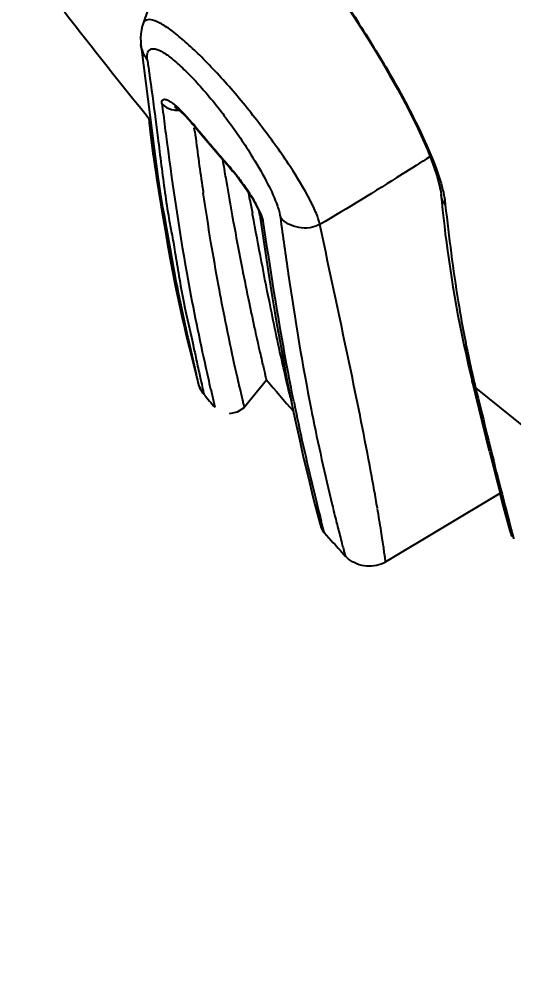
# Model space of a CAD drawing. Extents: x 0 to 1693, y 0 to 1240.
# Drawn here: x 1090.53 to 1098.28, y 618.04 to 633.2 of the extents above; entities that cross this region are included whole.
import ezdxf

# ---------------------------------------------------------------- set-up
doc = ezdxf.new("R2010")
doc.units = 0
doc.header["$LTSCALE"] = 40
doc.header["$MEASUREMENT"] = 0
doc.header["$PDMODE"] = 3
doc.header["$PDSIZE"] = -10
doc.layers.get('0').update_dxf_attribs({"linetype": 'CONTINUOUS'})
doc.layers.get('DEFPOINTS').update_dxf_attribs({"linetype": 'CONTINUOUS'})
doc.layers.add('DEF_LAYER_ASSEM_MEMBER', color=7, linetype='CONTINUOUS')
doc.styles.add('Daelim Dimension', font='')
doc.styles.get('Daelim Dimension').set_extended_font_data('나눔고딕')
doc.dimstyles.new('DEFAULT', dxfattribs={"dimscale": 2, "dimtxt": 2, "dimasz": 2, "dimexe": 0, "dimexo": 2, "dimgap": 1, "dimtad": 1, "dimdec": 1, "dimzin": 9, "dimdsep": 46, "dimtxsty": 'Daelim Dimension', "dimcen": 0.5, "dimclrd": 252, "dimclre": 252, "dimclrt": 3, "dimadec": 1, "dimazin": 0, "dimtfac": 1, "dimtdec": 1, "dimtix": 1, "dimtmove": 0, "dimatfit": 3, "dimfxl": 1, "dimtolj": 1, "dimtzin": 1, "dimlwd": 9, "dimlwe": 9, "dimarcsym": 0})

# ---------------------------------------------------------------- blocks, each defined once
blk = doc.blocks.new('*D7')
at = {"color": 5, "lineweight": 9, "ltscale": 0.5, "transparency": 16777216}
for p, q in [((1076.66, 656.674), (967.784, 656.674)), ((969.784, 652.674), (969.784, 436.258)), ((1231.429, 432.258), (967.784, 432.258))]:
    blk.add_line(p, q, dxfattribs=at)
at = {"color": 5, "ltscale": 0.5, "transparency": 16777216}
for points in [[(969.118, 652.674), (970.451, 652.674), (969.784, 656.674)], [(969.118, 436.258), (970.451, 436.258), (969.784, 432.258)]]:
    blk.add_solid(points, dxfattribs=at)
at = {"layer": 'DEFPOINTS', "color": 0, "ltscale": 0.5, "transparency": 16777216}
for p in [(1080.66, 656.674), (969.784, 432.258), (1235.429, 432.258)]:
    blk.add_point(p, dxfattribs=at)
at = {"color": 7, "ltscale": 0.5, "transparency": 16777216, "insert": (956.998, 544.466), "char_height": 10, "attachment_point": 2, "rotation": 90, "style": 'Daelim Dimension'}
blk.add_mtext('\\A1;224', dxfattribs=at)

msp = doc.modelspace()

# ---------------------------------------------------------------- linework, layer by layer
at = {"layer": 'DEF_LAYER_ASSEM_MEMBER', "color": 7, "linetype": 'Continuous'}
for p, q in [((1092.722, 633.874), (1092.467, 633.132)), ((1092.433, 632.803), (1092.443, 632.722)), ((1092.434, 632.798), (1092.433, 632.803)), ((1092.443, 632.722), (1092.643, 631.167)), ((1092.555, 631.658), (1092.564, 631.569)), ((1093.128, 631.683), (1093.222, 631.58)), ((1092.564, 631.569), (1092.573, 631.489)), ((1092.573, 631.489), (1092.58, 631.425)), ((1093.222, 631.58), (1093.248, 631.549)), ((1093.249, 631.548), (1093.248, 631.549)), ((1093.248, 631.548), (1093.276, 631.517)), ((1093.276, 631.517), (1093.29, 631.5)), ((1093.289, 631.501), (1093.426, 631.34)), ((1092.58, 631.425), (1092.59, 631.344)), ((1092.59, 631.344), (1092.6, 631.261)), ((1093.426, 631.34), (1093.677, 631.045)), ((1092.6, 631.261), (1092.61, 631.178)), ((1092.61, 631.178), (1092.622, 631.094)), ((1092.643, 631.167), (1092.7, 630.726)), ((1092.622, 631.094), (1092.633, 631.009)), ((1093.677, 631.045), (1093.826, 630.871)), ((1092.65, 630.89), (1092.666, 630.787)), ((1093.738, 630.853), (1093.746, 630.803)), ((1092.666, 630.787), (1092.684, 630.667)), ((1092.7, 630.726), (1092.72, 630.583)), ((1093.93, 630.745), (1093.991, 630.666)), ((1092.684, 630.667), (1092.709, 630.511)), ((1092.709, 630.511), (1092.745, 630.285)), ((1094.143, 630.366), (1094.124, 630.472)), ((1097.139, 630.449), (1097.138, 630.452)), ((1092.745, 630.285), (1092.781, 630.073)), ((1092.781, 630.073), (1092.811, 629.894)), ((1092.801, 630.106), (1092.819, 630.007)), ((1094.185, 630.134), (1094.181, 630.158)), ((1094.283, 630.184), (1094.291, 630.159)), ((1094.291, 630.163), (1094.307, 630.048)), ((1094.291, 630.159), (1094.291, 630.163)), ((1097.163, 630.204), (1097.176, 630.08)), ((1094.307, 630.048), (1094.354, 629.735)), ((1092.811, 629.894), (1092.846, 629.697)), ((1092.846, 629.697), (1092.889, 629.462)), ((1094.354, 629.735), (1094.401, 629.421)), ((1092.889, 629.462), (1092.93, 629.243)), ((1092.891, 629.595), (1092.939, 629.324)), ((1092.939, 629.324), (1092.964, 629.185)), ((1094.401, 629.421), (1094.45, 629.11)), ((1092.93, 629.243), (1092.961, 629.078)), ((1092.964, 629.185), (1092.982, 629.089)), ((1092.961, 629.078), (1092.987, 628.949)), ((1092.982, 629.089), (1093, 628.999)), ((1094.45, 629.11), (1094.493, 628.843)), ((1092.987, 628.949), (1093.005, 628.856)), ((1093, 628.999), (1093.016, 628.915)), ((1093.005, 628.856), (1093.02, 628.782)), ((1093.016, 628.915), (1093.032, 628.838)), ((1093.02, 628.782), (1093.036, 628.708)), ((1093.032, 628.838), (1093.052, 628.742)), ((1093.036, 628.708), (1093.052, 628.634)), ((1093.052, 628.742), (1093.166, 628.225)), ((1094.493, 628.843), (1094.534, 628.594)), ((1093.052, 628.634), (1093.068, 628.561)), ((1093.068, 628.561), (1093.085, 628.488)), ((1094.534, 628.594), (1094.57, 628.381)), ((1093.085, 628.488), (1093.093, 628.452)), ((1093.093, 628.452), (1093.114, 628.362)), ((1093.114, 628.362), (1093.144, 628.239)), ((1094.57, 628.381), (1094.609, 628.158)), ((1093.144, 628.239), (1093.193, 628.036)), ((1093.193, 628.099), (1093.298, 627.633)), ((1094.609, 628.158), (1094.651, 627.928)), ((1093.193, 628.036), (1093.304, 627.594)), ((1094.651, 627.928), (1094.683, 627.753)), ((1094.683, 627.753), (1094.717, 627.576)), ((1093.298, 627.633), (1093.307, 627.592)), ((1093.304, 627.594), (1093.319, 627.535)), ((1093.307, 627.592), (1093.312, 627.572)), ((1093.312, 627.572), (1093.315, 627.556)), ((1093.319, 627.535), (1093.32, 627.531)), ((1093.32, 627.531), (1093.321, 627.526)), ((1093.321, 627.526), (1093.322, 627.523)), ((1093.322, 627.523), (1093.323, 627.519)), ((1093.323, 627.519), (1093.323, 627.517)), ((1093.324, 627.515), (1093.325, 627.51)), ((1093.328, 627.498), (1093.335, 627.475)), ((1094.056, 627.118), (1094.4, 627.542)), ((1094.717, 627.576), (1094.753, 627.396)), ((1097.601, 627.629), (1097.625, 627.53)), ((1097.897, 626.417), (1097.625, 627.53)), ((1093.335, 627.475), (1093.342, 627.453)), ((1093.383, 627.369), (1093.388, 627.361)), ((1094.753, 627.396), (1094.79, 627.213)), ((1093.425, 627.31), (1093.405, 627.335)), ((1093.426, 627.31), (1093.425, 627.31)), ((1094.79, 627.213), (1094.828, 627.028)), ((1094.828, 627.028), (1094.867, 626.844)), ((1094.867, 626.844), (1094.907, 626.66)), ((1094.907, 626.66), (1094.934, 626.54)), ((1094.934, 626.54), (1094.974, 626.362)), ((1094.974, 626.362), (1095.014, 626.189)), ((1097.897, 626.417), (1098.085, 625.681)), ((1095.014, 626.189), (1095.054, 626.025)), ((1095.054, 626.025), (1095.091, 625.871)), ((1095.091, 625.871), (1095.126, 625.73)), ((1095.126, 625.73), (1095.168, 625.565)), ((1096.27, 624.686), (1098.064, 625.764)), ((1098.061, 625.762), (1098.099, 625.616)), ((1098.085, 625.681), (1098.193, 625.271)), ((1095.168, 625.565), (1095.203, 625.43)), ((1098.099, 625.616), (1098.216, 625.174)), ((1095.203, 625.43), (1095.245, 625.274)), ((1095.244, 625.276), (1095.245, 625.271)), ((1095.245, 625.274), (1095.246, 625.269)), ((1095.245, 625.271), (1095.246, 625.267)), ((1095.246, 625.267), (1095.247, 625.263)), ((1095.247, 625.263), (1095.248, 625.259)), ((1095.26, 625.223), (1095.308, 625.148)), ((1098.193, 625.271), (1098.245, 625.095)), ((1095.308, 625.148), (1095.418, 625.025)), ((1098.216, 625.174), (1098.224, 625.154)), ((1095.688, 624.732), (1095.639, 624.779)), ((1095.655, 624.762), (1095.657, 624.76)), ((1095.673, 624.745), (1095.688, 624.732)), ((1095.688, 624.732), (1095.688, 624.732))]:
    msp.add_line(p, q, dxfattribs=at)
at = {"layer": 'DEF_LAYER_ASSEM_MEMBER', "color": 9, "linetype": 'Continuous'}
for p, q in [((1092.467, 633.132), (1092.466, 633.13)), ((1092.762, 631.878), (1092.772, 631.797)), ((1092.661, 631.627), (1092.698, 631.339)), ((1093.248, 631.549), (1093.241, 631.568)), ((1093.255, 631.551), (1093.241, 631.568)), ((1093.283, 631.518), (1093.255, 631.551)), ((1093.275, 631.456), (1093.27, 631.497)), ((1093.278, 631.437), (1093.275, 631.456)), ((1093.283, 631.518), (1093.289, 631.501)), ((1093.295, 631.504), (1093.283, 631.518)), ((1093.289, 631.501), (1093.29, 631.5)), ((1093.82, 630.887), (1093.826, 630.871)), ((1093.826, 630.871), (1093.827, 630.87)), ((1093.433, 627.809), (1093.446, 627.751)), ((1093.527, 627.396), (1093.594, 627.112)), ((1097.682, 627.418), (1099.713, 625.774)), ((1095.103, 627.08), (1095.115, 627.021)), ((1098.186, 625.398), (1098.211, 625.3)), ((1095.287, 625.227), (1095.261, 625.328)), ((1095.308, 625.148), (1095.287, 625.227))]:
    msp.add_line(p, q, dxfattribs=at)
at = {"layer": 'DEF_LAYER_ASSEM_MEMBER', "color": 7, "linetype": 'Continuous'}
for points in [[(1095.71, 633.334), (1095.882, 633.069), (1096.043, 632.811), (1096.194, 632.562), (1096.333, 632.323), (1096.461, 632.096), (1096.576, 631.88), (1096.68, 631.677), (1096.773, 631.487), (1096.855, 631.311), (1096.925, 631.148), (1096.985, 631), (1097.034, 630.867), (1097.073, 630.749), (1097.102, 630.646), (1097.122, 630.559), (1097.134, 630.489), (1097.139, 630.449)], [(1092.466, 633.13), (1092.454, 633.091), (1092.44, 633.033), (1092.431, 632.972), (1092.428, 632.909), (1092.43, 632.844), (1092.434, 632.798)], [(1092.962, 631.827), (1092.965, 631.825), (1092.996, 631.804), (1093.051, 631.758), (1093.128, 631.683)], [(1092.633, 631.009), (1092.636, 630.992), (1092.65, 630.89)], [(1093.827, 630.87), (1093.87, 630.818), (1093.93, 630.745)], [(1092.72, 630.583), (1092.73, 630.513), (1092.74, 630.443), (1092.751, 630.375), (1092.763, 630.31), (1092.774, 630.252)], [(1093.991, 630.666), (1094.052, 630.582), (1094.111, 630.497), (1094.166, 630.411), (1094.215, 630.328), (1094.254, 630.253), (1094.281, 630.191), (1094.283, 630.184)], [(1097.138, 630.452), (1097.14, 630.432), (1097.151, 630.322), (1097.163, 630.204)], [(1092.774, 630.252), (1092.792, 630.153), (1092.801, 630.106)], [(1097.176, 630.08), (1097.191, 629.954), (1097.206, 629.826), (1097.223, 629.697), (1097.241, 629.564), (1097.26, 629.429), (1097.28, 629.29), (1097.302, 629.148), (1097.326, 629.002), (1097.351, 628.855), (1097.377, 628.705), (1097.405, 628.554), (1097.435, 628.401), (1097.465, 628.247), (1097.497, 628.092), (1097.531, 627.938), (1097.565, 627.783), (1097.601, 627.629)], [(1092.819, 630.007), (1092.86, 629.769), (1092.891, 629.595)], [(1093.166, 628.225), (1093.169, 628.21), (1093.193, 628.099)], [(1093.315, 627.556), (1093.317, 627.545), (1093.317, 627.544), (1093.318, 627.543), (1093.319, 627.535)], [(1093.319, 627.535), (1093.324, 627.513), (1093.328, 627.498)], [(1093.327, 627.503), (1093.329, 627.494), (1093.332, 627.484)], [(1093.332, 627.484), (1093.349, 627.435), (1093.384, 627.367)], [(1093.342, 627.453), (1093.35, 627.434), (1093.358, 627.416), (1093.366, 627.399), (1093.375, 627.382), (1093.383, 627.369)], [(1093.823, 627.016), (1093.948, 627.04), (1094.045, 627.105), (1094.056, 627.118)], [(1095.237, 625.3), (1095.239, 625.293), (1095.24, 625.291), (1095.24, 625.289), (1095.244, 625.276)], [(1095.248, 625.259), (1095.249, 625.257), (1095.249, 625.255), (1095.25, 625.253), (1095.25, 625.251), (1095.251, 625.249), (1095.252, 625.247), (1095.252, 625.245), (1095.253, 625.244)], [(1095.26, 625.223), (1095.263, 625.218), (1095.27, 625.202), (1095.283, 625.181), (1095.297, 625.161)], [(1095.657, 624.76), (1095.675, 624.743), (1095.688, 624.732)]]:
    msp.add_lwpolyline(points, dxfattribs=at)
for centre, radius, start, end in [((1152.992, 680.894), 77.96, 217.61326, 219.20298), ((1157.55, 641.546), 64.703, 189.38416, 189.51297), ((1156.211, 641.321), 63.345, 189.55822, 189.67992), ((1171.615, 644.282), 78.712, 190.18331, 190.33719), ((1178.549, 699.546), 110.75, 220.55259, 220.88828), ((1176.617, 697.876), 109.089, 220.30606, 220.44257), ((1095.538, 625.337), 0.3, 193.7398, 198.3527), ((1095.517, 625.33), 0.278, 198.3771, 202.6651), ((1098.466, 625.212), 0.25, 207.8291, 210.7704), ((1182.771, 703.26), 117.267, 221.84803, 222.00988)]:
    msp.add_arc(centre, radius, start, end, dxfattribs=at)
at = {"layer": 'DEF_LAYER_ASSEM_MEMBER', "color": 9, "linetype": 'Continuous'}
for centre, radius, start, end in [((1168.026, 641.12), 75.829, 187.06288, 187.36062), ((1092.995, 632.106), 0.333, 262.9097, 269.1021), ((1092.995, 632.083), 0.31, 269.0708, 276.0653), ((1141.81, 637.634), 48.926, 187.2764, 188.2814), ((1172.101, 698.109), 103.183, 220.20364, 220.34632), ((1172.523, 698.467), 103.736, 220.34633, 220.49882), ((1172.965, 698.845), 104.318, 220.49882, 220.65104), ((1139.087, 637.242), 46.175, 188.2864, 188.4316), ((1115.5, 632.644), 22.71, 192.6817, 192.9503), ((1127.782, 635.368), 35.171, 192.5071, 193.1008), ((1109.712, 630.431), 12.402, 193.5322, 194.0594), ((1130.709, 634.424), 36.597, 191.3764, 191.656), ((1129.996, 634.268), 35.867, 191.6415, 193.9043), ((1129.844, 633.933), 35.41, 191.2552, 193.6425), ((1058.31, 619.089), 38.375, 9.6582, 10.5262), ((1125.877, 633.253), 31.625, 193.9132, 194.2501), ((1131.467, 634.327), 37.081, 193.643, 194.047), ((1123.823, 632.729), 29.506, 194.2455, 194.5263), ((1112.559, 629.019), 14.821, 194.5287, 194.8701)]:
    msp.add_arc(centre, radius, start, end, dxfattribs=at)
for points, start_tangent, end_tangent in [([(1093.205, 636.261), (1093.708, 635.841), (1094.293, 635.226), (1094.898, 634.491), (1095.477, 633.697), (1096.025, 632.859), (1096.509, 632.033), (1096.882, 631.289), (1097.12, 630.686)], (0.821647, -0.569997), (0.301019, -0.953618)), ([(1095.238, 629.981), (1095.184, 630.149), (1095.085, 630.361), (1094.772, 630.888), (1094.34, 631.497), (1093.846, 632.107), (1093.596, 632.385), (1093.355, 632.633), (1093.129, 632.844), (1092.927, 633.01), (1092.754, 633.125), (1092.617, 633.183), (1092.52, 633.186), (1092.488, 633.166), (1092.467, 633.132)], (-0.207709, 0.978191), (-0.347876, -0.937541)), ([(1092.532, 632.568), (1092.434, 632.798)], (-0.638681, 0.769472), (-0.117949, 0.99302)), ([(1092.532, 632.568), (1092.53, 632.611), (1092.554, 632.703)], (-0.09458, 0.995517), (0.585465, 0.810698)), ([(1092.554, 632.703), (1092.595, 632.732), (1092.657, 632.732)], (0.585465, 0.810698), (0.978301, -0.207188)), ([(1092.657, 632.732), (1092.781, 632.679), (1092.941, 632.562), (1093.131, 632.39), (1093.338, 632.175), (1093.766, 631.651), (1094.159, 631.078)], (0.978301, -0.207188), (0.529117, -0.848549)), ([(1092.532, 632.568), (1092.562, 632.363), (1092.661, 631.627)], (0.150009, -0.988685), (0.128837, -0.991666)), ([(1092.762, 631.878), (1092.777, 631.936), (1092.833, 631.938), (1092.876, 631.917), (1092.927, 631.883), (1093.049, 631.777)], (-0.090304, 0.995914), (0.717917, -0.696129)), ([(1092.762, 631.878), (1092.8, 631.84), (1092.954, 631.775)], (0.641597, -0.767042), (0.992277, -0.124043)), ([(1092.99, 631.812), (1092.987, 631.806), (1092.99, 631.772)], (-0.625533, -0.780198), (0.240768, -0.970583)), ([(1092.997, 631.816), (1092.993, 631.814), (1092.99, 631.812)], (-0.971468, -0.237172), (-0.625533, -0.780198)), ([(1093.004, 631.816), (1093, 631.816), (1092.997, 631.816)], (-0.99111, 0.133047), (-0.971468, -0.237172)), ([(1093.049, 631.777), (1093.071, 631.755), (1093.142, 631.68)], (0.717917, -0.696129), (0.676278, -0.736646)), ([(1093.142, 631.68), (1093.167, 631.654), (1093.241, 631.568)], (0.676278, -0.736646), (0.641928, -0.766765)), ([(1092.698, 631.339), (1092.809, 630.481), (1092.872, 630.072), (1092.915, 629.847), (1092.967, 629.547), (1093.028, 629.173), (1093.105, 628.757), (1093.265, 628.028)], (0.12735, -0.991858), (0.206793, -0.978385)), ([(1092.822, 631.406), (1093.152, 629.215), (1093.433, 627.809)], (0.128205, -0.991748), (0.215048, -0.976603)), ([(1094.159, 631.078), (1094.398, 630.661), (1094.558, 630.312)], (0.529117, -0.848549), (0.351934, -0.936025)), ([(1096.967, 631.044), (1096.528, 630.766), (1095.238, 629.981)], (-0.845851, -0.533419), (-0.868451, -0.495774)), ([(1094.028, 630.624), (1093.98, 630.689), (1093.82, 630.887)], (-0.590203, 0.807255), (-0.64559, 0.763684)), ([(1097.12, 630.686), (1097.14, 630.62), (1097.185, 630.439)], (0.301019, -0.953618), (0.194417, -0.980919)), ([(1094.191, 630.383), (1094.154, 630.441), (1094.028, 630.624)], (-0.523646, 0.851936), (-0.590203, 0.807255)), ([(1094.056, 627.118), (1094.056, 627.122), (1094.053, 627.132), (1094.049, 627.149), (1094.043, 627.172), (1094.027, 627.24), (1094.005, 627.334), (1093.976, 627.455), (1093.942, 627.602), (1093.903, 627.776), (1093.86, 627.976), (1093.761, 628.451), (1093.65, 629.027), (1093.532, 629.702), (1093.411, 630.471)], (0.640281, 0.76814), (-0.146631, 0.989191)), ([(1094.3, 630.181), (1094.278, 630.227), (1094.191, 630.383)], (-0.412498, 0.910958), (-0.523646, 0.851936)), ([(1097.206, 630.286), (1097.139, 630.449)], (-0.66916, 0.743118), (-0.087966, 0.996123)), ([(1097.185, 630.439), (1097.192, 630.398), (1097.206, 630.286)], (0.194417, -0.980919), (0.060589, -0.998163)), ([(1094.558, 630.312), (1094.581, 630.248), (1094.62, 630.087)], (0.351934, -0.936025), (0.122958, -0.992412)), ([(1097.206, 630.286), (1097.409, 628.77), (1097.655, 627.529)], (0.110342, -0.993894), (0.23403, -0.972229)), ([(1094.351, 630.03), (1094.291, 630.162)], (-0.660179, 0.751108), (-0.137113, 0.990555)), ([(1094.351, 630.03), (1094.344, 630.063), (1094.3, 630.181)], (-0.153513, 0.988147), (-0.412498, 0.910958)), ([(1094.62, 630.087), (1094.743, 629.205), (1095.103, 627.08)], (0.132988, -0.991118), (0.193475, -0.981105)), ([(1095.238, 629.981), (1094.908, 629.932), (1094.62, 630.087)], (-0.868451, -0.495774), (-0.662533, 0.749032)), ([(1094.831, 627.205), (1094.718, 627.789), (1094.351, 630.03)], (-0.197257, 0.980352), (-0.148686, 0.988884)), ([(1096.04, 626.099), (1095.728, 627.671), (1095.238, 629.981)], (-0.182153, 0.98327), (-0.207709, 0.978191)), ([(1093.265, 628.028), (1093.287, 627.925), (1093.344, 627.658)], (0.206793, -0.978385), (0.219317, -0.975654)), ([(1093.368, 627.554), (1093.404, 627.393), (1093.42, 627.324)], (0.223388, -0.97473), (0.275187, -0.961391)), ([(1097.682, 627.418), (1097.635, 627.498), (1097.625, 627.53)], (-0.681734, 0.7316), (-0.236534, 0.971623)), ([(1097.682, 627.418), (1098.006, 626.101), (1098.186, 625.398)], (0.238253, -0.971203), (0.250053, -0.968232)), ([(1093.42, 627.324), (1093.426, 627.31)], (0.275187, -0.961391), (0.64687, -0.762601)), ([(1096.27, 624.686), (1096.269, 624.689), (1096.268, 624.7), (1096.266, 624.717), (1096.263, 624.742), (1096.253, 624.81), (1096.24, 624.905), (1096.223, 625.025), (1096.2, 625.169), (1096.142, 625.527)], (-0.649326, 0.76051), (-0.167605, 0.985854)), ([(1095.496, 625.327), (1095.522, 625.223), (1095.585, 624.978)], (0.242732, -0.970093), (0.254497, -0.967074)), ([(1098.234, 625.215), (1098.253, 625.145), (1098.266, 625.093), (1098.274, 625.061), (1098.278, 625.048)], (0.257058, -0.966396), (0.676536, -0.736409)), ([(1095.585, 624.978), (1095.608, 624.891), (1095.626, 624.827), (1095.638, 624.789), (1095.639, 624.779)], (0.254497, -0.967074), (-0.669257, 0.743031))]:
    msp.add_spline(points, degree=3, dxfattribs=dict(at, start_tangent=start_tangent, end_tangent=end_tangent))
at = {"layer": 'DEF_LAYER_ASSEM_MEMBER', "color": 7, "linetype": 'Continuous'}
for points, start_tangent, end_tangent in [([(1093.768, 630.67), (1093.899, 629.932), (1094.02, 629.293), (1094.129, 628.754), (1094.223, 628.316), (1094.298, 627.976), (1094.329, 627.843), (1094.354, 627.735), (1094.374, 627.651), (1094.388, 627.59), (1094.397, 627.554), (1094.4, 627.542)], (0.168146, -0.985762), (0.650146, -0.75981)), ([(1094.78, 627.261), (1094.682, 627.672), (1094.471, 628.656), (1094.185, 630.134)], (-0.236068, 0.971736), (-0.179742, 0.983714)), ([(1093.405, 627.335), (1093.342, 627.455)], (-0.591101, 0.806598), (-0.342247, 0.93961)), ([(1096.27, 624.686), (1095.973, 624.621), (1095.688, 624.732)], (-0.85715, -0.515067), (-0.770245, 0.637748))]:
    msp.add_spline(points, degree=3, dxfattribs=dict(at, start_tangent=start_tangent, end_tangent=end_tangent))

# ---------------------------------------------------------------- dimensions: what is measured, and where the dimension line sits
at = {"color": 5, "ltscale": 0.5}
dim = msp.add_linear_dim(base=(969.784, 432.258), p1=(1080.66, 656.674), p2=(1235.429, 432.258), angle=270, dimstyle='DEFAULT', override={"dimtxt": 5, "dimexe": 1, "dimdec": 0, "dimclrd": 5, "dimclre": 5, "dimclrt": 7}, dxfattribs=at)
dim.commit()
dim.dimension.update_dxf_attribs({"geometry": '*D7', "text_midpoint": (969.784, 544.466), "dimtype": 160})

doc.saveas('drawing.dxf')
